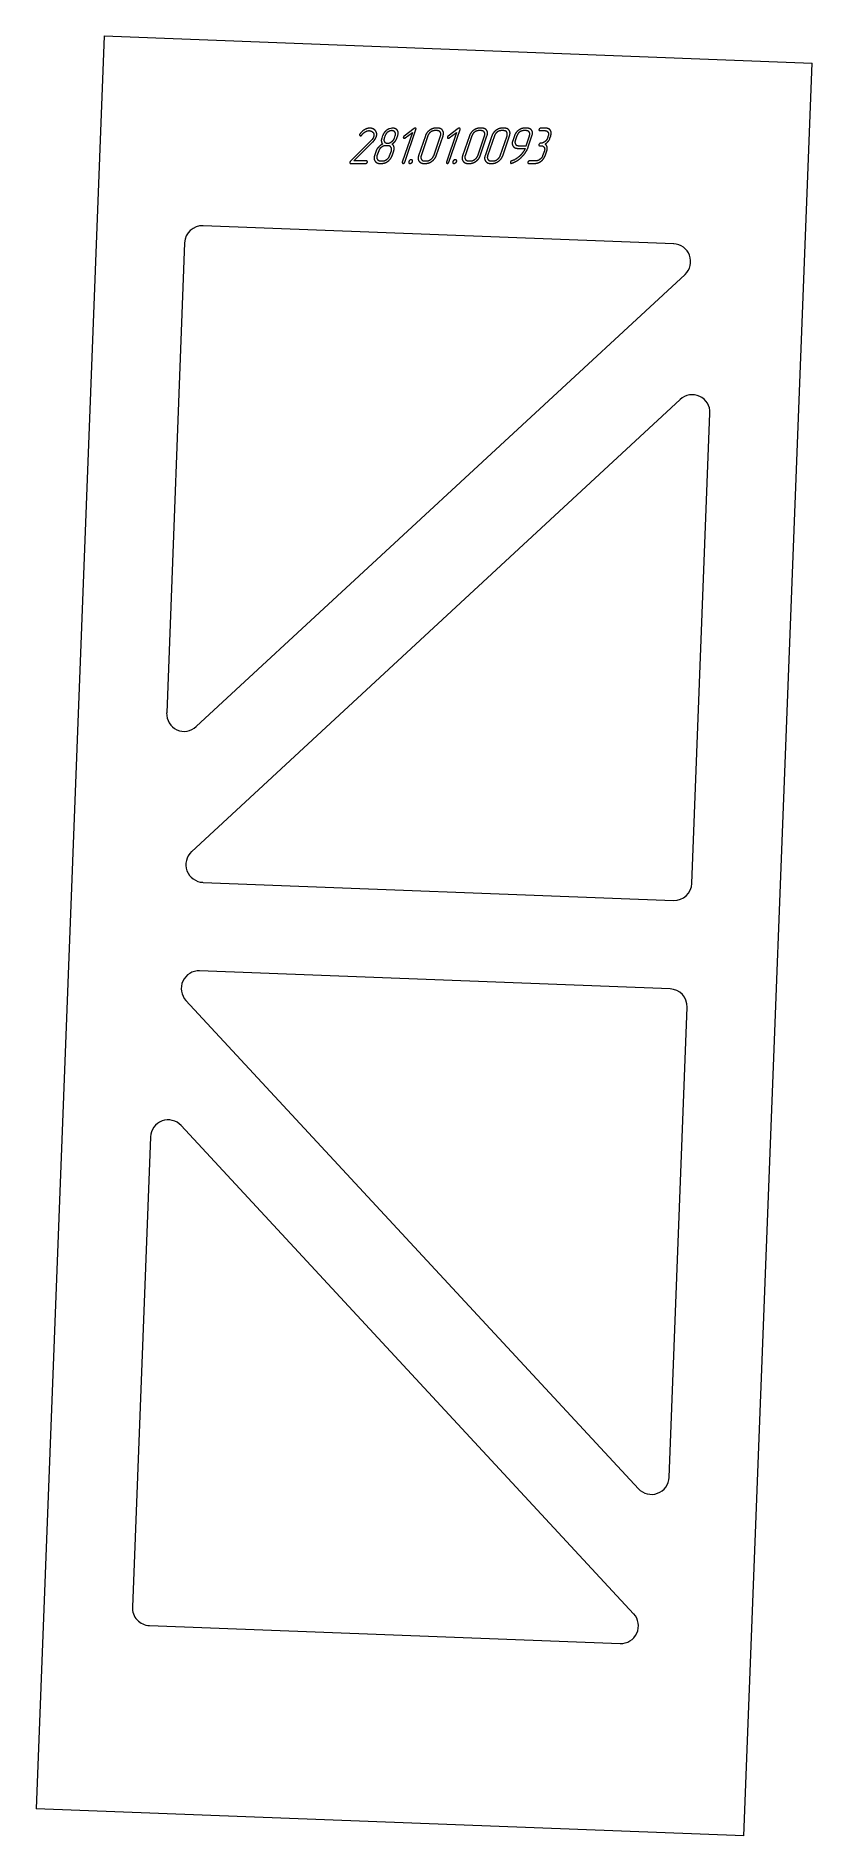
# Model space of a CAD drawing. Header units: millimetres. Extents: x 0 to 438, y -15 to 1002.
import ezdxf

# ---------------------------------------------------------------- set-up
doc = ezdxf.new("R2010")
doc.units = ezdxf.units.MM
doc.linetypes.add('K5LT_BASIC', pattern=[0])
doc.layers.add('Engraving', color=7, linetype='Continuous')

msp = doc.modelspace()

# ---------------------------------------------------------------- linework, layer by layer
at = {"color": 143, "linetype": 'K5LT_BASIC', "lineweight": 15, "true_color": 0x33acca}
for p, q in [((38.4, 1001.7), (0, 0)), ((38.4, 1001.7), (438.1, 986.4)), ((399.7, -15.3), (438.1, 986.4)), ((83.9, 884.8), (73.8, 619.2)), ((360, 884.3), (94.3, 894.5)), ((90.5, 611.5), (366.4, 867)), ((363.7, 796.3), (87.8, 540.8)), ((370.3, 522.9), (380.5, 788.6)), ((94.3, 523.5), (359.9, 513.3)), ((358, 463.3), (92.3, 473.5)), ((84.6, 456.7), (340.1, 180.9)), ((357.4, 187.3), (367.6, 453)), ((64.6, 379.7), (54.4, 114)), ((337.4, 110.2), (81.9, 386.1)), ((64, 103.6), (329.7, 93.4)), ((399.7, -15.3), (0, 0))]:
    msp.add_line(p, q, dxfattribs=at)
for centre, start, end in [((93.9, 884.5), 87.8061, 177.8061), ((359.6, 874.3), 312.8061, 87.8061), ((370.5, 789), 357.8061, 132.8061), ((83.7, 618.8), 177.8061, 312.8061), ((94.6, 533.5), 132.8061, 267.8061), ((360.3, 523.3), 267.8061, 357.8061), ((92, 463.5), 87.8061, 222.8061), ((357.6, 453.3), 357.8061, 87.8061), ((74.6, 379.3), 42.8061, 177.8061), ((347.4, 187.7), 222.8061, 357.8061), ((64.4, 113.6), 177.8061, 267.8061), ((330.1, 103.4), 267.8061, 42.8061)]:
    msp.add_arc(centre, 10, start, end, dxfattribs=at)
at = {"layer": 'Engraving', "color": 143, "linetype": 'K5LT_BASIC', "lineweight": 15, "true_color": 0x33acca}
for p, q in [((182.8, 946.2), (182.7, 946)), ((200.4, 949.5), (199.6, 949.3)), ((200.9, 949.6), (200.4, 949.5)), ((201.4, 949.6), (200.9, 949.6)), ((204.2, 945.4), (204.3, 945.8)), ((204.3, 945.8), (204.4, 946.3)), ((204.4, 946.3), (204.5, 947)), ((212.5, 947.2), (206.8, 930.4)), ((213.5, 949.4), (207.8, 945.1)), ((208.3, 930.4), (214.5, 948.9)), ((208.5, 944.1), (212.5, 947.2)), ((226.5, 948.2), (225, 948.2)), ((226.9, 949.6), (225.5, 949.6)), ((237.4, 947.2), (231.7, 930.4)), ((238.4, 949.4), (232.7, 945.1)), ((233.1, 930.4), (239.4, 948.9)), ((233.3, 944.1), (237.4, 947.2)), ((251.3, 948.2), (249.9, 948.2)), ((251.8, 949.6), (250.4, 949.6)), ((264, 948.2), (262.6, 948.2)), ((264.5, 949.6), (263.1, 949.6)), ((276.7, 948.2), (275.3, 948.2)), ((277.2, 949.6), (275.8, 949.6)), ((280.2, 945.8), (280.3, 946.2)), ((280.3, 946.2), (280.3, 947)), ((284.5, 948.2), (287.3, 948.2)), ((287.8, 949.6), (284.9, 949.6)), ((189.2, 942.6), (177.4, 930.8)), ((179.5, 931.1), (190.2, 941.8)), ((189.7, 943.2), (189.2, 942.6)), ((190.1, 943.7), (189.7, 943.2)), ((192, 936.8), (191.1, 934)), ((193.5, 936.8), (192.5, 934)), ((195.7, 945.4), (195.2, 943.9)), ((197.1, 945.4), (196.6, 943.9)), ((198.7, 939.7), (197.3, 939.7)), ((199.6, 934), (200.6, 936.8)), ((201, 934), (202, 936.8)), ((202.3, 943.9), (202.8, 945.4)), ((203.7, 943.9), (204.2, 945.4)), ((219.8, 945.3), (216, 934)), ((221.2, 945.3), (217.4, 934)), ((224.5, 934), (228.4, 945.3)), ((225.9, 934), (229.8, 945.3)), ((244.7, 945.3), (240.8, 934)), ((246.1, 945.3), (242.2, 934)), ((249.4, 934), (253.2, 945.3)), ((250.8, 934), (254.6, 945.3)), ((257.4, 945.3), (253.5, 934)), ((258.8, 945.3), (254.9, 934)), ((262.1, 934), (265.9, 945.3)), ((263.5, 934), (267.3, 945.3)), ((270.1, 945.3), (269.1, 942.5)), ((271.5, 945.3), (270.5, 942.5)), ((271.9, 938.2), (276.2, 938.2)), ((272.4, 939.7), (276.7, 939.7)), ((276.7, 939.7), (278.6, 945.3)), ((277.9, 939), (280, 945.3)), ((280, 945.3), (280.2, 945.8)), ((284.4, 939.7), (285.1, 939.7)), ((287, 936.8), (286, 934)), ((287.4, 934), (288.4, 936.8)), ((289.2, 945.3), (288.7, 943.9)), ((289.7, 942.9), (289.9, 943.2)), ((289.9, 943.2), (290, 943.5)), ((290, 943.5), (290.1, 943.9)), ((290.1, 943.9), (290.6, 945.3)), ((177.6, 929.7), (186.1, 929.7)), ((186.6, 931.1), (179.5, 931.1)), ((193.9, 929.7), (195.3, 929.7)), ((194.4, 931.1), (195.8, 931.1)), ((218.8, 929.7), (220.2, 929.7)), ((219.2, 931.1), (220.7, 931.1)), ((243.6, 929.7), (245.1, 929.7)), ((244.1, 931.1), (245.5, 931.1)), ((256.3, 929.7), (257.8, 929.7)), ((256.8, 931.1), (258.2, 931.1)), ((268.3, 929.7), (268.6, 929.8)), ((270.6, 932), (269.9, 931.6)), ((270.8, 932.1), (270.6, 932)), ((271.2, 932.4), (270.8, 932.1)), ((278.2, 929.7), (281.7, 929.7)), ((282.2, 931.1), (278.7, 931.1))]:
    msp.add_line(p, q, dxfattribs=at)
for points in [[(182.7, 946), (182.6, 945.7), (182.8, 945.5)], [(185.6, 948.8), (184, 948), (182.8, 946.2)], [(184, 945.8), (185, 947.1), (186, 947.6)], [(188.4, 949.6), (187, 949.6), (185.6, 948.8)], [(186, 947.6), (187, 948.2), (188, 948.2)], [(188, 948.2), (188.7, 948.2), (189.3, 947.9)], [(191.6, 948.2), (190.5, 949.6), (188.4, 949.6)], [(189.3, 947.9), (189.9, 947.6), (190.3, 947.2)], [(190.3, 947.2), (191.1, 946.2), (190.6, 944.7)], [(192.1, 944.7), (192.8, 946.8), (191.6, 948.2)], [(197.9, 948.4), (196.2, 947), (195.7, 945.4)], [(198.6, 947.4), (197.5, 946.6), (197.1, 945.4)], [(199.6, 949.3), (198.8, 949), (197.9, 948.4)], [(200.9, 948.2), (199.7, 948.2), (198.6, 947.4)], [(202.6, 947.4), (202.1, 948.2), (200.9, 948.2)], [(204, 948.4), (203.1, 949.6), (201.4, 949.6)], [(202.8, 945.4), (203.2, 946.5), (202.6, 947.4)], [(204.5, 947), (204.4, 947.8), (204, 948.4)], [(214.1, 949.6), (213.8, 949.6), (213.5, 949.4)], [(214.5, 949.4), (214.3, 949.6), (214.1, 949.6)], [(214.5, 948.9), (214.6, 949.2), (214.5, 949.4)], [(222.1, 948.3), (220.4, 947.1), (219.8, 945.3)], [(222.8, 947.4), (221.6, 946.5), (221.2, 945.3)], [(225.5, 949.6), (223.7, 949.6), (222.1, 948.3)], [(225, 948.2), (223.9, 948.2), (222.8, 947.4)], [(228.2, 947.4), (227.6, 948.2), (226.5, 948.2)], [(229.5, 948.4), (228.7, 949.6), (226.9, 949.6)], [(228.4, 945.3), (228.8, 946.5), (228.2, 947.4)], [(229.8, 945.3), (230.4, 947.1), (229.5, 948.4)], [(238.9, 949.6), (238.6, 949.6), (238.4, 949.4)], [(239.4, 949.4), (239.2, 949.6), (238.9, 949.6)], [(239.4, 948.9), (239.5, 949.2), (239.4, 949.4)], [(246.9, 948.3), (245.3, 947.1), (244.7, 945.3)], [(247.6, 947.4), (246.5, 946.5), (246.1, 945.3)], [(250.4, 949.6), (248.6, 949.6), (246.9, 948.3)], [(249.9, 948.2), (248.7, 948.2), (247.6, 947.4)], [(253.1, 947.4), (252.5, 948.2), (251.3, 948.2)], [(254.4, 948.4), (253.6, 949.6), (251.8, 949.6)], [(253.2, 945.3), (253.6, 946.5), (253.1, 947.4)], [(254.6, 945.3), (255.3, 947.1), (254.4, 948.4)], [(259.6, 948.3), (258, 947.1), (257.4, 945.3)], [(260.3, 947.4), (259.2, 946.5), (258.8, 945.3)], [(263.1, 949.6), (261.3, 949.6), (259.6, 948.3)], [(262.6, 948.2), (261.4, 948.2), (260.3, 947.4)], [(265.8, 947.4), (265.2, 948.2), (264, 948.2)], [(267.1, 948.4), (266.3, 949.6), (264.5, 949.6)], [(265.9, 945.3), (266.3, 946.5), (265.8, 947.4)], [(267.3, 945.3), (268, 947.1), (267.1, 948.4)], [(272.3, 948.3), (270.7, 947.1), (270.1, 945.3)], [(273, 947.4), (271.9, 946.5), (271.5, 945.3)], [(275.8, 949.6), (274, 949.6), (272.3, 948.3)], [(275.3, 948.2), (274.1, 948.2), (273, 947.4)], [(278.5, 947.4), (277.9, 948.2), (276.7, 948.2)], [(279.8, 948.4), (279, 949.6), (277.2, 949.6)], [(278.6, 945.3), (279, 946.5), (278.5, 947.4)], [(280.3, 947), (280.3, 947.8), (279.8, 948.4)], [(284, 948.9), (283.9, 948.6), (284, 948.4)], [(284.3, 949.3), (284, 949.1), (284, 948.9)], [(284, 948.4), (284.1, 948.2), (284.5, 948.2)], [(284.9, 949.6), (284.6, 949.6), (284.3, 949.3)], [(287.3, 948.2), (288.5, 948.2), (289, 947.4)], [(290.4, 948.4), (289.6, 949.6), (287.8, 949.6)], [(289, 947.4), (289.6, 946.5), (289.2, 945.3)], [(290.6, 945.3), (291.2, 947.1), (290.4, 948.4)], [(182.8, 945.5), (182.9, 945.3), (183.2, 945.3)], [(183.2, 945.3), (183.5, 945.3), (183.6, 945.4)], [(183.6, 945.4), (183.8, 945.5), (184, 945.8)], [(190.6, 944.7), (190.4, 944.2), (190.1, 943.7)], [(190.2, 941.8), (191, 942.7), (191.4, 943.4)], [(191.4, 943.4), (191.9, 944), (192.1, 944.7)], [(193.4, 938.9), (192.4, 937.9), (192, 936.8)], [(195.6, 940.6), (194.3, 939.9), (193.4, 938.9)], [(195, 938.8), (193.9, 938), (193.5, 936.8)], [(195.2, 943.9), (194.8, 942.9), (195, 942.1)], [(195, 942.1), (195.1, 941.2), (195.6, 940.6)], [(197.3, 939.7), (196.1, 939.7), (195, 938.8)], [(196.6, 943.9), (196.2, 942.7), (196.7, 941.9)], [(196.7, 941.9), (197.3, 941.1), (198.5, 941.1)], [(198.5, 941.1), (199.6, 941.1), (200.7, 941.9)], [(200.4, 938.8), (199.9, 939.7), (198.7, 939.7)], [(200.6, 936.8), (201, 938), (200.4, 938.8)], [(200.7, 941.9), (201.9, 942.7), (202.3, 943.9)], [(201, 940.6), (202, 941.3), (202.7, 942.1)], [(202.1, 939.1), (201.8, 940.1), (201, 940.6)], [(202, 936.8), (202.4, 938), (202.1, 939.1)], [(202.7, 942.1), (203.3, 942.9), (203.7, 943.9)], [(207.8, 945.1), (207.5, 944.8), (207.4, 944.7)], [(207.4, 944.7), (207.3, 944.4), (207.5, 944.1)], [(207.5, 944.1), (207.6, 943.9), (207.9, 943.9)], [(207.9, 943.9), (208.2, 943.9), (208.5, 944.1)], [(232.7, 945.1), (232.3, 944.8), (232.3, 944.7)], [(232.3, 944.7), (232.2, 944.4), (232.3, 944.1)], [(232.3, 944.1), (232.5, 943.9), (232.8, 943.9)], [(232.8, 943.9), (233, 943.9), (233.3, 944.1)], [(269.1, 942.5), (268.5, 940.7), (269.3, 939.5)], [(269.3, 939.5), (270.1, 938.2), (271.9, 938.2)], [(270.5, 942.5), (270.2, 941.4), (270.7, 940.5)], [(270.7, 940.5), (271.3, 939.7), (272.4, 939.7)], [(275.1, 936.3), (274.4, 935.2), (273.6, 934.3)], [(274.5, 933.6), (276.9, 936.1), (277.9, 939)], [(276.2, 938.2), (275.9, 937.3), (275.1, 936.3)], [(284.3, 940.8), (284, 940.5), (283.9, 940.4)], [(283.9, 940.4), (283.8, 940.1), (283.9, 939.9)], [(283.9, 939.9), (284.1, 939.7), (284.4, 939.7)], [(284.9, 941.1), (284.5, 941.1), (284.3, 940.8)], [(287.2, 941.9), (286.1, 941.1), (284.9, 941.1)], [(285.1, 939.7), (286.3, 939.7), (286.9, 938.8)], [(286.9, 938.8), (287.4, 938), (287, 936.8)], [(288.7, 943.9), (288.3, 942.7), (287.2, 941.9)], [(287.4, 940.6), (288.5, 941.3), (289.1, 942.1)], [(288.5, 939.1), (288.2, 940.1), (287.4, 940.6)], [(288.4, 936.8), (288.8, 938), (288.5, 939.1)], [(289.1, 942.1), (289.5, 942.5), (289.7, 942.9)], [(177.4, 930.8), (177.3, 930.7), (177.2, 930.5)], [(177.2, 930.5), (177.1, 930.2), (177.2, 929.9)], [(177.2, 929.9), (177.4, 929.7), (177.6, 929.7)], [(186.1, 929.7), (186.5, 929.7), (186.7, 929.9)], [(187, 930.9), (186.9, 931.1), (186.6, 931.1)], [(186.7, 929.9), (187, 930.2), (187.1, 930.4)], [(187.1, 930.4), (187.2, 930.7), (187, 930.9)], [(191.1, 934), (190.5, 932.2), (191.4, 931)], [(191.4, 931), (192.3, 929.7), (193.9, 929.7)], [(192.5, 934), (192.1, 932.8), (192.7, 932)], [(192.7, 932), (193.3, 931.1), (194.4, 931.1)], [(195.3, 929.7), (197.1, 929.7), (198.8, 931)], [(195.8, 931.1), (197, 931.1), (198.1, 932)], [(198.1, 932), (199.2, 932.8), (199.6, 934)], [(198.8, 931), (200.4, 932.2), (201, 934)], [(206.8, 930.4), (206.7, 930.1), (206.9, 929.9)], [(206.9, 929.9), (207.2, 929.7), (207.3, 929.7)], [(207.3, 929.7), (207.6, 929.7), (207.9, 929.9)], [(207.9, 929.9), (208.1, 930.1), (208.3, 930.4)], [(210.5, 930.8), (210.3, 930.4), (210.5, 930)], [(210.9, 931.4), (210.5, 931), (210.5, 930.8)], [(210.5, 930), (210.7, 929.7), (211.2, 929.7)], [(211.9, 931.8), (211.4, 931.8), (210.9, 931.4)], [(211.2, 929.7), (211.7, 929.7), (212.1, 930.1)], [(212.5, 931.5), (212.3, 931.8), (211.9, 931.8)], [(212.1, 930.1), (212.5, 930.4), (212.6, 930.8)], [(212.6, 930.8), (212.7, 931.2), (212.5, 931.5)], [(216, 934), (215.3, 932.2), (216.2, 931)], [(216.2, 931), (217.1, 929.7), (218.8, 929.7)], [(217.4, 934), (217, 932.8), (217.6, 932)], [(217.6, 932), (218.1, 931.1), (219.2, 931.1)], [(220.2, 929.7), (222, 929.7), (223.6, 931)], [(220.7, 931.1), (221.8, 931.1), (222.9, 932)], [(222.9, 932), (224.1, 932.8), (224.5, 934)], [(223.6, 931), (225.3, 932.2), (225.9, 934)], [(231.7, 930.4), (231.6, 930.1), (231.7, 929.9)], [(231.7, 929.9), (232, 929.7), (232.2, 929.7)], [(232.2, 929.7), (232.5, 929.7), (232.7, 929.9)], [(232.7, 929.9), (233, 930.1), (233.1, 930.4)], [(235.8, 931.4), (235.4, 931), (235.3, 930.8)], [(235.3, 930.8), (235.2, 930.4), (235.3, 930)], [(235.3, 930), (235.5, 929.7), (236, 929.7)], [(236.8, 931.8), (236.2, 931.8), (235.8, 931.4)], [(236, 929.7), (236.5, 929.7), (236.9, 930.1)], [(237.4, 931.5), (237.1, 931.8), (236.8, 931.8)], [(236.9, 930.1), (237.3, 930.4), (237.5, 930.8)], [(237.5, 930.8), (237.6, 931.2), (237.4, 931.5)], [(240.8, 934), (240.2, 932.2), (241.1, 931)], [(241.1, 931), (242, 929.7), (243.6, 929.7)], [(242.2, 934), (241.9, 932.8), (242.4, 932)], [(242.4, 932), (243, 931.1), (244.1, 931.1)], [(245.1, 929.7), (246.8, 929.7), (248.5, 931)], [(245.5, 931.1), (246.7, 931.1), (247.8, 932)], [(247.8, 932), (248.9, 932.8), (249.4, 934)], [(248.5, 931), (250.2, 932.2), (250.8, 934)], [(253.5, 934), (252.9, 932.2), (253.8, 931)], [(253.8, 931), (254.7, 929.7), (256.3, 929.7)], [(254.9, 934), (254.6, 932.8), (255.1, 932)], [(255.1, 932), (255.7, 931.1), (256.8, 931.1)], [(257.8, 929.7), (259.5, 929.7), (261.2, 931)], [(258.2, 931.1), (259.4, 931.1), (260.5, 932)], [(260.5, 932), (261.6, 932.8), (262.1, 934)], [(261.2, 931), (262.9, 932.2), (263.5, 934)], [(267.9, 930.4), (267.8, 930.1), (267.9, 929.9)], [(268.1, 930.8), (267.9, 930.7), (267.9, 930.4)], [(267.9, 929.9), (268.1, 929.7), (268.3, 929.7)], [(268.5, 931.1), (268.2, 931), (268.1, 930.8)], [(269.9, 931.6), (269.1, 931.3), (268.5, 931.1)], [(268.6, 929.8), (271.9, 930.9), (274.5, 933.6)], [(273.6, 934.3), (272.3, 933.1), (271.2, 932.4)], [(278, 930.9), (277.8, 930.6), (277.7, 930.4)], [(277.7, 930.4), (277.6, 930.1), (277.7, 929.9)], [(277.7, 929.9), (277.9, 929.7), (278.2, 929.7)], [(278.7, 931.1), (278.3, 931.1), (278, 930.9)], [(281.7, 929.7), (283.5, 929.7), (285.2, 931)], [(284.5, 932), (283.4, 931.1), (282.2, 931.1)], [(286, 934), (285.6, 932.8), (284.5, 932)], [(285.2, 931), (286.8, 932.2), (287.4, 934)]]:
    msp.add_open_spline(points, degree=2, dxfattribs=at)

doc.saveas('drawing.dxf')
